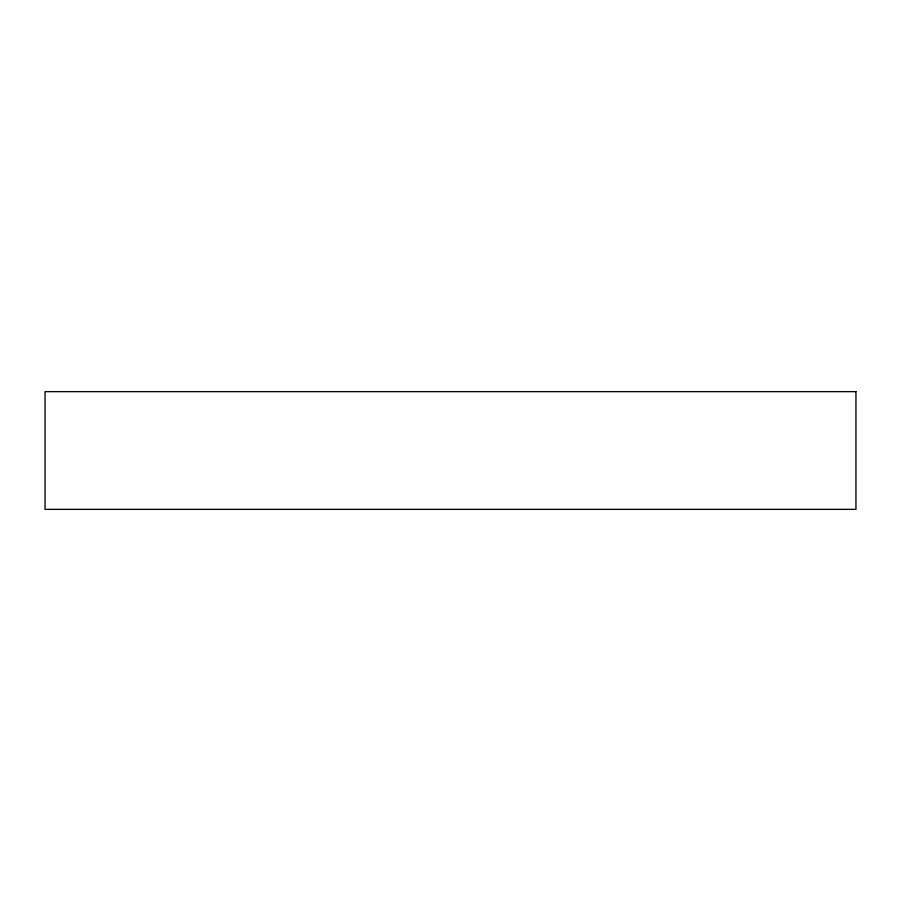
<?xml version="1.0" encoding="UTF-8"?>
<svg xmlns="http://www.w3.org/2000/svg" width="901" height="901" viewBox="0 0 901 901"><rect width="100%" height="100%" fill="white"/><g stroke="black" fill="none" stroke-linecap="round" stroke-linejoin="round"><path stroke-width="1.35" d="M855.95 391.642L45.05 391.642L45.05 509.358L855.95 509.358L855.95 391.642"/></g></svg>
